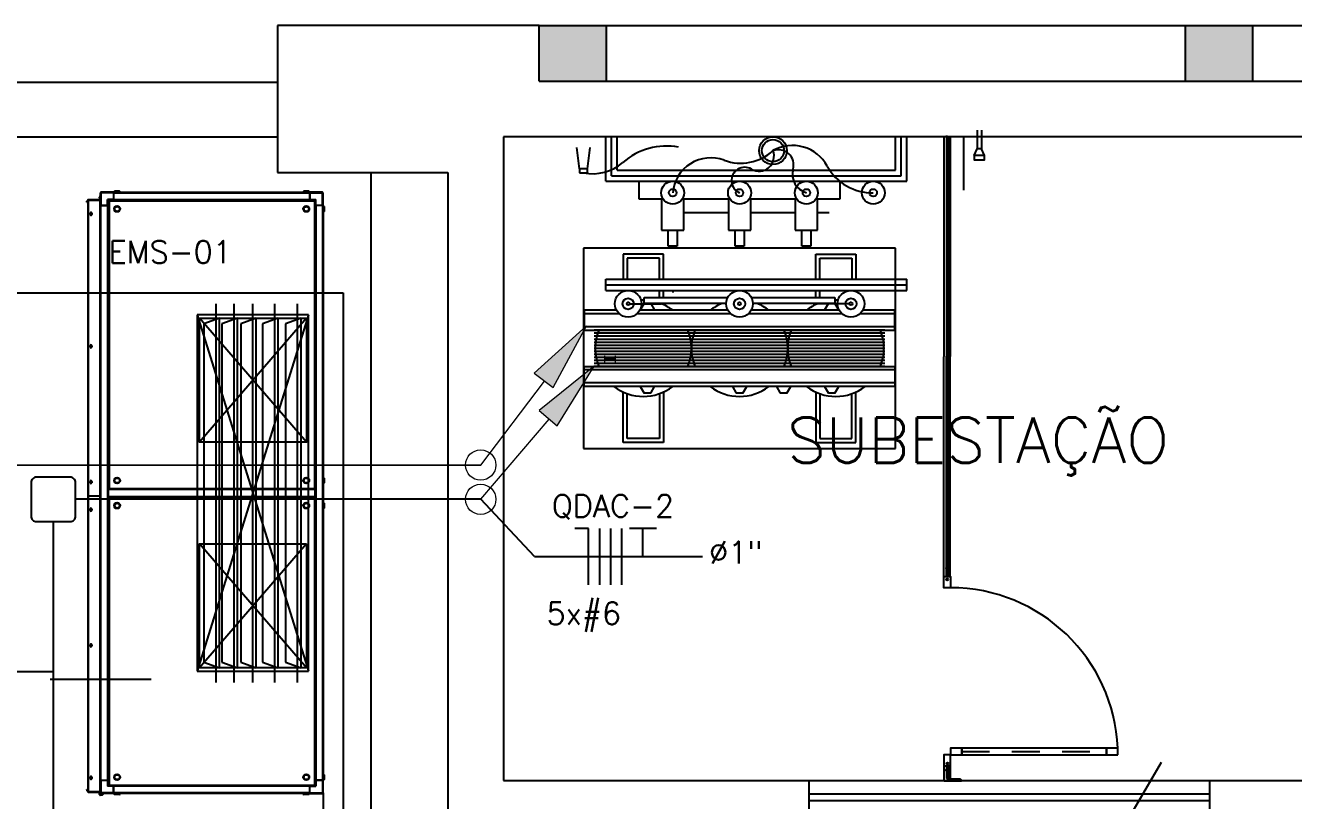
# Model space of a CAD drawing. Header units: metres. Extents: x -367 to 374, y -238 to 224.
# Drawn here: x 236.05 to 241.74, y 219.19 to 222.67 of the extents above; entities that cross this region are included whole.
import ezdxf
from ezdxf.enums import TextEntityAlignment as Align

# ---------------------------------------------------------------- set-up
doc = ezdxf.new("R2010")
doc.units = ezdxf.units.M
doc.linetypes.add('LA_BUR_ALV_R05$0$HIDDEN', pattern=[0.375, 0.25, -0.125])
for name, color, linetype in [('BASE', 253, 'Continuous'), ('EL-FIO', 3, 'Continuous'), ('ELE-ALIMENTADORES', 160, 'Continuous'), ('LA_BAU_BASES GERAIS_R00$0$ARQ-XREF-ATT', 8, 'Continuous'), ('LA_BAU_BASES GERAIS_R00$0$BASE', 253, 'Continuous'), ('LA_BAU_BASES GERAIS_R00$0$dutos', 31, 'Continuous'), ('LA_BUR_ALV_R05$0$ARQ-HAC-252', 252, 'Continuous'), ('LA_BUR_ALV_R05$0$ARQ-V02', 2, 'Continuous'), ('LA_BUR_ALV_R05$0$ARQ-V03', 3, 'Continuous')]:
    doc.layers.add(name, color=color, linetype=linetype)
doc.layers.add('ELETRODUTO QUE DESCE', color=2, linetype='Continuous', lineweight=20)
doc.styles.add('LA_BAU_BASES GERAIS_R00$0$R60-125-RS', font='romans.shx', dxfattribs={"height": 0.19})
doc.styles.add('LA_BAU_BASES GERAIS_R00$0$R80-100-RS', font='romans.shx', dxfattribs={"height": 0.203})
doc.styles.add('LA_BAU_BASES GERAIS_R00$0$ROMANS', font='romans.shx')
doc.styles.add('LA_BUR_EQP_R00$0$MONOTXT', font='monotxt', dxfattribs={"height": 0.2})
doc.styles.get("Standard").update_dxf_attribs({"font": 'romans.shx'})

# ---------------------------------------------------------------- blocks, each defined once
blk = doc.blocks.new('LA_BAU_BASES GERAIS_R00$0$LA_BAU_ALVENARIA TÉRREO_R01$0$JAN')
for p, q in [((0, -0.06), (1, -0.06)), ((0, -0.09), (1, -0.09))]:
    blk.add_line(p, q)
blk = doc.blocks.new('LA_BAU_BASES GERAIS_R00$0$LA_BAU_ALVENARIA TÉRREO_R01')
at = {"layer": 'LA_BAU_BASES GERAIS_R00$0$BASE', "linetype": 'Continuous'}
h = blk.add_hatch(color=256, dxfattribs=at)
h.dxf.hatch_style = 1
h.paths.add_polyline_path([(238.655, 222.67), (238.355, 222.67), (238.355, 222.42), (238.655, 222.42)])
h = blk.add_hatch(color=256, dxfattribs=at)
h.dxf.hatch_style = 1
h.paths.add_polyline_path([(241.555, 222.67), (241.255, 222.67), (241.255, 222.42), (241.555, 222.42)])
for p, q in [((238.355, 222.67), (237.18, 222.67)), ((237.18, 222.67), (237.18, 222.01)), ((238.355, 222.67), (238.655, 222.67)), ((238.355, 222.42), (238.355, 222.67)), ((238.655, 222.67), (244.28, 222.67)), ((238.655, 222.67), (238.655, 222.42)), ((241.255, 222.67), (241.555, 222.67)), ((241.255, 222.42), (241.255, 222.67)), ((241.555, 222.67), (241.555, 222.42)), ((235.64, 222.415), (237.18, 222.415)), ((238.355, 222.42), (244.245, 222.42)), ((232.75, 222.17), (237.18, 222.17)), ((243.795, 222.17), (238.195, 222.17)), ((238.195, 222.17), (238.195, 219.28)), ((237.18, 222.01), (237.945, 222.01)), ((237.6, 211.35), (237.6, 222.01)), ((237.945, 222.01), (237.945, 211.35)), ((240.5286, 218.2999), (241.1473, 219.3627)), ((238.195, 219.28), (239.5649, 219.28)), ((239.5649, 219.28), (241.3649, 219.28)), ((239.5649, 219.28), (239.5649, 219.13))]:
    blk.add_line(p, q, dxfattribs=at)
blk.add_lwpolyline([(241.3649, 219.13), (241.3649, 219.28), (242.695, 219.28), (242.695, 219.13)], close=True, dxfattribs=at)
at = {"layer": 'LA_BAU_BASES GERAIS_R00$0$BASE', "linetype": 'Continuous', "xscale": 1.8, "zscale": 1.8}
blk.add_blockref('LA_BAU_BASES GERAIS_R00$0$LA_BAU_ALVENARIA TÉRREO_R01$0$JAN', (239.5649, 219.28), dxfattribs=at)
blk = doc.blocks.new('LA_BAU_BASES GERAIS_R00$0$A$C5BA41825')
at = {"layer": 'LA_BAU_BASES GERAIS_R00$0$dutos', "color": 251}
for p, q in [((-30.425, 43.9425), (-30.4224, 43.9425)), ((-30.425, 43.9425), (-30.425, 43.9362)), ((-30.4224, 43.9434), (-30.4218, 43.9434)), ((-30.4224, 43.9434), (-30.4224, 43.9354)), ((-30.4208, 43.9459), (-30.4218, 43.9459)), ((-30.4218, 43.9319), (-30.4218, 43.9459)), ((-30.4208, 43.9459), (-30.3654, 43.9459)), ((-30.4208, 43.9459), (-30.4208, 41.2898)), ((-30.4199, 43.9478), (-30.3668, 43.9478)), ((-30.4199, 43.9469), (-30.4199, 43.9478)), ((-30.4199, 43.9469), (-30.3668, 43.9469)), ((-30.4193, 43.9459), (-30.4193, 41.2899)), ((-30.3695, 43.9605), (-30.3669, 43.9605)), ((-30.3695, 43.9605), (-30.3695, 43.9542)), ((-30.3695, 43.9542), (-30.3669, 43.9542)), ((-30.3693, 43.9574), (-30.3669, 43.9574)), ((-30.3669, 43.9614), (-30.3662, 43.9614)), ((-30.3669, 43.9614), (-30.3669, 43.9534)), ((-30.3669, 43.9534), (-30.3662, 43.9534)), ((-30.3668, 43.9469), (-30.3668, 43.9478)), ((-30.3668, 43.9459), (-30.3668, 41.2899)), ((-30.3653, 43.9644), (-30.3662, 43.9644)), ((-30.3662, 43.9484), (-30.3662, 43.9644)), ((-30.3653, 43.9484), (-30.3662, 43.9484)), ((-30.3053, 43.9781), (-30.3653, 43.9781)), ((-30.3653, 43.9781), (-30.3653, 43.9211)), ((-30.3053, 43.9811), (-30.3623, 43.9811)), ((-30.3623, 43.9811), (-30.3623, 43.9211)), ((-30.3053, 43.9481), (-30.3323, 43.9481)), ((-30.3293, 43.9451), (-30.3323, 43.9481)), ((-30.3323, 43.9211), (-30.3323, 43.9481)), ((-30.3053, 43.9451), (-30.3293, 43.9451)), ((-30.3293, 43.9211), (-30.3293, 43.9451)), ((-30.3278, 43.9423), (-29.4028, 43.9423)), ((-30.3278, 42.6505), (-30.3278, 43.9423)), ((-30.3262, 43.9439), (-29.4044, 43.9439)), ((-30.3262, 43.9439), (-30.3262, 42.6489)), ((-30.3053, 43.9811), (-29.4253, 43.9811)), ((-30.3053, 43.9811), (-30.3053, 43.9473)), ((-30.3053, 43.9811), (-30.3053, 43.9449)), ((-30.3053, 43.9781), (-29.4253, 43.9781)), ((-30.3053, 43.9479), (-29.4253, 43.9479)), ((-30.3053, 43.9449), (-29.4253, 43.9449)), ((-30.3053, 43.9439), (-30.3053, 43.9449)), ((-30.3008, 43.9856), (-30.3033, 43.9831)), ((-30.3008, 43.9856), (-30.3033, 43.9831)), ((-30.2763, 43.9831), (-30.3033, 43.9831)), ((-30.3033, 43.9831), (-30.2763, 43.9831)), ((-30.3033, 43.9831), (-30.3033, 43.9811)), ((-30.2788, 43.9856), (-30.3008, 43.9856)), ((-30.3008, 43.9856), (-30.2789, 43.9856)), ((-30.2764, 43.9831), (-30.2789, 43.9856)), ((-30.2788, 43.9856), (-30.2763, 43.9831)), ((-30.2763, 43.9831), (-30.2763, 43.9811)), ((-29.4518, 43.9856), (-29.4543, 43.9831)), ((-29.4518, 43.9856), (-29.4543, 43.9831)), ((-29.4273, 43.9831), (-29.4543, 43.9831)), ((-29.4543, 43.9831), (-29.4273, 43.9831)), ((-29.4543, 43.9831), (-29.4543, 43.9811)), ((-29.4298, 43.9856), (-29.4518, 43.9856)), ((-29.4518, 43.9856), (-29.4299, 43.9856)), ((-29.4274, 43.9831), (-29.4299, 43.9856)), ((-29.4298, 43.9856), (-29.4273, 43.9831)), ((-29.4273, 43.9831), (-29.4273, 43.9811)), ((-29.3683, 43.9811), (-29.4253, 43.9811)), ((-29.4253, 43.9473), (-29.4253, 43.9811)), ((-29.4253, 43.9811), (-29.4253, 43.9449)), ((-29.4253, 43.9781), (-29.3653, 43.9781)), ((-29.4253, 43.9481), (-29.3983, 43.9481)), ((-29.4253, 43.9451), (-29.4013, 43.9451)), ((-29.4253, 43.9439), (-29.4253, 43.9449)), ((-29.4044, 43.9439), (-29.4044, 42.6489)), ((-29.4028, 43.9423), (-29.4028, 42.6505)), ((-29.4013, 43.9451), (-29.3983, 43.9481)), ((-29.4013, 43.9211), (-29.4013, 43.9451)), ((-29.3983, 43.9211), (-29.3983, 43.9481)), ((-29.3683, 43.9211), (-29.3683, 43.9811)), ((-29.3653, 43.9211), (-29.3653, 43.9781)), ((-30.425, 43.9362), (-30.4224, 43.9362)), ((-30.4248, 43.9394), (-30.4224, 43.9394)), ((-30.4224, 43.9354), (-30.4218, 43.9354)), ((-30.4208, 43.9319), (-30.4218, 43.9319)), ((-30.41, 43.8807), (-30.41, 43.887)), ((-30.4074, 43.8776), (-30.4074, 43.8901)), ((-30.4037, 43.887), (-30.4037, 43.8807)), ((-30.3316, 43.9211), (-30.3653, 43.9211)), ((-30.3653, 43.9211), (-30.3291, 43.9211)), ((-30.3653, 41.3411), (-30.3653, 43.9211)), ((-30.3623, 41.3411), (-30.3623, 43.9211)), ((-30.3321, 41.3411), (-30.3321, 43.9211)), ((-30.3278, 43.9211), (-30.3291, 43.9211)), ((-30.3291, 41.3411), (-30.3291, 43.9211)), ((-29.4028, 43.9211), (-29.4015, 43.9211)), ((-29.3653, 43.9211), (-29.4015, 43.9211)), ((-29.4015, 43.9211), (-29.4015, 41.3411)), ((-29.3653, 43.9211), (-29.4004, 43.9211)), ((-29.3985, 43.9211), (-29.3985, 41.3411)), ((-29.3683, 43.9211), (-29.3683, 41.3411)), ((-29.3653, 43.9211), (-29.3653, 41.3411)), ((-29.3633, 43.9194), (-29.3653, 43.9194)), ((-29.3633, 43.8924), (-29.3653, 43.8924)), ((-29.3608, 43.9169), (-29.3633, 43.9194)), ((-29.3633, 43.9194), (-29.3633, 43.8924)), ((-29.3608, 43.8949), (-29.3633, 43.8924)), ((-29.3608, 43.9169), (-29.3608, 43.8949)), ((-31.5395, 43.5296), (-29.2753, 43.5296)), ((-29.2753, 43.5296), (-29.2753, 34.6221)), ((-29.9303, 43.4306), (-29.4303, 41.8306)), ((-29.4303, 43.4306), (-29.9303, 41.8306)), ((-29.4303, 43.4306), (-29.9303, 43.4306)), ((-29.9303, 43.4306), (-29.9303, 41.8306)), ((-29.8457, 41.7806), (-29.8457, 43.4806)), ((-29.765, 41.7806), (-29.765, 43.4806)), ((-29.6803, 41.7806), (-29.6803, 43.4806)), ((-29.5819, 41.7806), (-29.5819, 43.4806)), ((-29.4795, 41.7806), (-29.4795, 43.4806)), ((-29.4303, 41.8306), (-29.4303, 43.4306)), ((-29.4403, 43.4151), (-29.9203, 42.8591)), ((-29.4403, 42.8591), (-29.9203, 43.4151)), ((-29.8307, 43.4156), (-29.9007, 43.3906)), ((-29.9007, 43.3906), (-29.9007, 41.8706)), ((-29.8307, 41.8456), (-29.8307, 43.4156)), ((-29.75, 43.4156), (-29.82, 43.3906)), ((-29.82, 43.3906), (-29.82, 41.8706)), ((-29.75, 41.8456), (-29.75, 43.4156)), ((-29.6653, 43.4156), (-29.7353, 43.3906)), ((-29.7353, 43.3906), (-29.7353, 41.8706)), ((-29.6653, 41.8456), (-29.6653, 43.4156)), ((-29.5669, 43.4156), (-29.6369, 43.3906)), ((-29.6369, 43.3906), (-29.6369, 41.8706)), ((-29.5669, 41.8456), (-29.5669, 43.4156)), ((-29.4645, 43.4156), (-29.5345, 43.3906)), ((-29.5345, 43.3906), (-29.5345, 41.8706)), ((-29.4645, 41.8456), (-29.4645, 43.4156)), ((-30.4037, 43.2929), (-30.41, 43.2929)), ((-30.41, 43.2862), (-30.41, 43.2925)), ((-30.4037, 43.2909), (-30.41, 43.2909)), ((-30.4037, 43.2909), (-30.41, 43.2909)), ((-30.41, 43.2889), (-30.4037, 43.2889)), ((-30.4074, 43.2831), (-30.4074, 43.2956)), ((-30.4037, 43.2925), (-30.4037, 43.2862)), ((-29.3633, 42.7004), (-29.3653, 42.7004)), ((-29.3608, 42.6979), (-29.3633, 42.7004)), ((-29.3633, 42.7004), (-29.3633, 42.6734)), ((-29.3608, 42.6979), (-29.3608, 42.6759)), ((-30.41, 42.6767), (-30.41, 42.683)), ((-30.4074, 42.6736), (-30.4074, 42.6861)), ((-30.4037, 42.683), (-30.4037, 42.6767)), ((-30.3288, 42.613), (-30.3288, 42.6492)), ((-30.3262, 42.6492), (-30.3288, 42.6492)), ((-29.4018, 42.6467), (-30.3288, 42.6467)), ((-30.3278, 42.6505), (-29.4028, 42.6505)), ((-30.3273, 42.6492), (-30.3273, 42.6505)), ((-29.4044, 42.6489), (-30.3262, 42.6489)), ((-29.4018, 42.6492), (-29.4044, 42.6492)), ((-29.4034, 42.6505), (-29.4034, 42.6492)), ((-29.4018, 42.6492), (-29.4018, 42.613)), ((-29.3633, 42.6734), (-29.3653, 42.6734)), ((-29.3608, 42.6759), (-29.3633, 42.6734)), ((-30.4208, 42.6179), (-30.3653, 42.6179)), ((-30.3288, 42.6155), (-29.4018, 42.6155)), ((-30.3288, 42.613), (-29.4018, 42.613)), ((-30.3278, 41.3186), (-30.3278, 42.6104)), ((-30.3278, 42.6104), (-29.4028, 42.6104)), ((-30.3273, 42.6104), (-30.3273, 42.613)), ((-30.3262, 42.612), (-30.3262, 41.317)), ((-30.3262, 42.612), (-29.4044, 42.612)), ((-30.3245, 42.612), (-30.3245, 42.613)), ((-30.3066, 42.612), (-30.3066, 42.613)), ((-29.424, 42.613), (-29.424, 42.612)), ((-29.4062, 42.613), (-29.4062, 42.612)), ((-29.4044, 42.612), (-29.4044, 41.317)), ((-29.4034, 42.613), (-29.4034, 42.6104)), ((-29.4028, 42.6104), (-29.4028, 41.3186)), ((-29.3633, 42.5875), (-29.3653, 42.5875)), ((-29.3608, 42.585), (-29.3633, 42.5875)), ((-29.3633, 42.5875), (-29.3633, 42.5605)), ((-29.3608, 42.585), (-29.3608, 42.563)), ((-30.41, 42.5527), (-30.41, 42.559)), ((-30.4074, 42.5496), (-30.4074, 42.5621)), ((-30.4037, 42.559), (-30.4037, 42.5527)), ((-29.3633, 42.5605), (-29.3653, 42.5605)), ((-29.3608, 42.563), (-29.3633, 42.5605)), ((-29.4403, 42.4021), (-29.9203, 41.8461)), ((-29.4403, 41.8461), (-29.9203, 42.4021)), ((-30.41, 41.9432), (-30.41, 41.9495)), ((-30.404, 41.9509), (-30.4097, 41.9509)), ((-30.404, 41.9509), (-30.4097, 41.9509)), ((-30.4074, 41.9401), (-30.4074, 41.9526)), ((-30.4037, 41.9495), (-30.4037, 41.9432)), ((-30.41, 41.9489), (-30.4037, 41.9489)), ((-29.9007, 41.8706), (-29.8307, 41.8456)), ((-29.82, 41.8706), (-29.75, 41.8456)), ((-29.7353, 41.8706), (-29.6653, 41.8456)), ((-29.6369, 41.8706), (-29.5669, 41.8456)), ((-29.5345, 41.8706), (-29.4645, 41.8456)), ((-30.5905, 41.7946), (-30.1368, 41.7946)), ((-29.9303, 41.8306), (-29.4303, 41.8306)), ((-30.41, 41.3487), (-30.41, 41.355)), ((-30.4074, 41.3456), (-30.4074, 41.3581)), ((-30.4037, 41.355), (-30.4037, 41.3487)), ((-30.3653, 41.3411), (-30.3653, 41.2841)), ((-30.3653, 41.3411), (-30.3302, 41.3411)), ((-30.3653, 41.3411), (-30.3291, 41.3411)), ((-30.3623, 41.3411), (-30.3623, 41.2811)), ((-30.3323, 41.3411), (-30.3323, 41.3141)), ((-30.3293, 41.3411), (-30.3293, 41.3171)), ((-30.3278, 41.3411), (-30.3291, 41.3411)), ((-29.4028, 41.3411), (-29.4015, 41.3411)), ((-29.3653, 41.3411), (-29.4015, 41.3411)), ((-29.4013, 41.3411), (-29.4013, 41.3171)), ((-29.3991, 41.3411), (-29.3653, 41.3411)), ((-29.3983, 41.3411), (-29.3983, 41.3141)), ((-29.3683, 41.3411), (-29.3683, 41.2811)), ((-29.3633, 41.3685), (-29.3653, 41.3685)), ((-29.3633, 41.3415), (-29.3653, 41.3415)), ((-29.3653, 41.2841), (-29.3653, 41.3411)), ((-29.3608, 41.366), (-29.3633, 41.3685)), ((-29.3633, 41.3685), (-29.3633, 41.3415)), ((-29.3608, 41.344), (-29.3633, 41.3415)), ((-29.3608, 41.366), (-29.3608, 41.344)), ((-30.425, 41.2995), (-30.425, 41.2932)), ((-30.425, 41.2995), (-30.4224, 41.2995)), ((-30.425, 41.2932), (-30.4224, 41.2932)), ((-30.4248, 41.2964), (-30.4224, 41.2964)), ((-30.4224, 41.3004), (-30.4224, 41.2924)), ((-30.4224, 41.3004), (-30.4218, 41.3004)), ((-30.4224, 41.2924), (-30.4218, 41.2924)), ((-30.4218, 41.3039), (-30.4218, 41.2898)), ((-30.4208, 41.3039), (-30.4218, 41.3039)), ((-30.4208, 41.2898), (-30.4218, 41.2898)), ((-30.4208, 41.2899), (-30.3654, 41.2899)), ((-30.4199, 41.2889), (-30.4199, 41.2879)), ((-30.4199, 41.2889), (-30.3668, 41.2889)), ((-30.4199, 41.2879), (-30.3668, 41.2879)), ((-30.3695, 41.2815), (-30.3695, 41.2752)), ((-30.3695, 41.2815), (-30.3669, 41.2815)), ((-30.3695, 41.2752), (-30.3669, 41.2752)), ((-30.3693, 41.2784), (-30.3669, 41.2784)), ((-30.3669, 41.2824), (-30.3669, 41.2744)), ((-30.3669, 41.2824), (-30.3662, 41.2824)), ((-30.3669, 41.2744), (-30.3662, 41.2744)), ((-30.3668, 41.2889), (-30.3668, 41.2879)), ((-30.3662, 41.2874), (-30.3662, 41.2714)), ((-30.3653, 41.2874), (-30.3662, 41.2874)), ((-30.3653, 41.2714), (-30.3662, 41.2714)), ((-30.3053, 41.2841), (-30.3653, 41.2841)), ((-30.3653, 41.2837), (-30.3653, 41.2714)), ((-30.3653, 41.2805), (-30.3584, 41.2805)), ((-30.3653, 41.2763), (-30.3584, 41.2763)), ((-30.3053, 41.2811), (-30.3623, 41.2811)), ((-30.3584, 41.2805), (-30.3547, 41.2805)), ((-30.3584, 41.2763), (-30.3547, 41.2763)), ((-30.3582, 41.2763), (-30.3582, 41.2762)), ((-30.3538, 41.2786), (-30.358, 41.2804)), ((-30.3547, 41.2805), (-30.3536, 41.2789)), ((-30.3547, 41.2763), (-30.3536, 41.2778)), ((-30.3547, 41.2763), (-30.3536, 41.2778)), ((-30.3547, 41.2763), (-30.3547, 41.2777)), ((-30.3536, 41.2778), (-30.3536, 41.2778)), ((-30.3532, 41.2784), (-30.3535, 41.2783)), ((-30.3293, 41.3171), (-30.3323, 41.3141)), ((-30.3053, 41.3141), (-30.3323, 41.3141)), ((-30.3262, 41.3171), (-30.3293, 41.3171)), ((-30.3278, 41.3186), (-29.4028, 41.3186)), ((-29.4044, 41.317), (-30.3262, 41.317)), ((-30.3053, 41.2811), (-30.3053, 41.317)), ((-30.3053, 41.3148), (-30.3053, 41.2811)), ((-29.4253, 41.3142), (-30.3053, 41.3142)), ((-29.4253, 41.2841), (-30.3053, 41.2841)), ((-29.4253, 41.2811), (-30.3053, 41.2811)), ((-30.3033, 41.2791), (-30.3033, 41.2811)), ((-30.3033, 41.2791), (-30.3008, 41.2766)), ((-30.3008, 41.2766), (-30.3033, 41.2791)), ((-30.2763, 41.2791), (-30.3033, 41.2791)), ((-30.3033, 41.2791), (-30.2763, 41.2791)), ((-30.2789, 41.2766), (-30.3008, 41.2766)), ((-30.2788, 41.2766), (-30.3008, 41.2766)), ((-30.2789, 41.2766), (-30.2764, 41.2791)), ((-30.2788, 41.2766), (-30.2763, 41.2791)), ((-30.2763, 41.2791), (-30.2763, 41.2811)), ((-29.4543, 41.2791), (-29.4543, 41.2811)), ((-29.4543, 41.2791), (-29.4518, 41.2766)), ((-29.4518, 41.2766), (-29.4543, 41.2791)), ((-29.4273, 41.2791), (-29.4543, 41.2791)), ((-29.4543, 41.2791), (-29.4273, 41.2791)), ((-29.4299, 41.2766), (-29.4518, 41.2766)), ((-29.4298, 41.2766), (-29.4518, 41.2766)), ((-29.4299, 41.2766), (-29.4274, 41.2791)), ((-29.4298, 41.2766), (-29.4273, 41.2791)), ((-29.4273, 41.2791), (-29.4273, 41.2811)), ((-29.4253, 41.2811), (-29.4253, 41.317)), ((-29.4253, 41.2811), (-29.4253, 41.3148)), ((-29.4253, 41.3141), (-29.3983, 41.3141)), ((-29.4253, 41.2841), (-29.3653, 41.2841)), ((-29.4253, 41.2811), (-29.3683, 41.2811)), ((-29.4044, 41.3171), (-29.4013, 41.3171)), ((-29.4013, 41.3171), (-29.3983, 41.3141)), ((-29.3653, 41.2841), (-29.3653, 37.3781))]:
    blk.add_line(p, q, dxfattribs=at)
for points in [[(-30.425, 43.9416), (-30.425, 43.9419), (-30.4249, 43.9422), (-30.4248, 43.9425)], [(-30.3695, 43.9596), (-30.3694, 43.9599), (-30.3693, 43.9602), (-30.3693, 43.9605)], [(-30.3693, 43.9574), (-30.3693, 43.9577), (-30.3694, 43.958), (-30.3695, 43.9582)], [(-30.3695, 43.9565), (-30.3694, 43.9568), (-30.3693, 43.9571), (-30.3693, 43.9574)], [(-30.3693, 43.9542), (-30.3693, 43.9545), (-30.3694, 43.9548), (-30.3695, 43.9551)], [(-30.4248, 43.9394), (-30.4249, 43.9397), (-30.425, 43.94), (-30.425, 43.9402)], [(-30.425, 43.9385), (-30.425, 43.9388), (-30.4249, 43.9391), (-30.4248, 43.9394)], [(-30.4248, 43.9362), (-30.4249, 43.9365), (-30.425, 43.9368), (-30.425, 43.9371)], [(-30.425, 41.2986), (-30.425, 41.2989), (-30.4249, 41.2992), (-30.4248, 41.2995)], [(-30.4248, 41.2964), (-30.4249, 41.2967), (-30.425, 41.297), (-30.425, 41.2972)], [(-30.425, 41.2955), (-30.425, 41.2958), (-30.4249, 41.2961), (-30.4248, 41.2964)], [(-30.4248, 41.2932), (-30.4249, 41.2935), (-30.425, 41.2938), (-30.425, 41.2941)], [(-30.3695, 41.2806), (-30.3694, 41.2809), (-30.3693, 41.2812), (-30.3693, 41.2815)], [(-30.3693, 41.2784), (-30.3693, 41.2787), (-30.3694, 41.279), (-30.3695, 41.2792)], [(-30.3695, 41.2775), (-30.3694, 41.2778), (-30.3693, 41.2781), (-30.3693, 41.2784)], [(-30.3693, 41.2752), (-30.3693, 41.2755), (-30.3694, 41.2758), (-30.3695, 41.2761)], [(-30.3584, 41.2805), (-30.3585, 41.2805), (-30.3586, 41.2804), (-30.3586, 41.2804), (-30.3586, 41.2803), (-30.3586, 41.2803), (-30.3586, 41.2802), (-30.3585, 41.2801), (-30.3584, 41.2799), (-30.3583, 41.2798), (-30.3581, 41.2797), (-30.3579, 41.2795), (-30.3577, 41.2794), (-30.3575, 41.2792), (-30.3572, 41.279), (-30.3568, 41.2788), (-30.3565, 41.2786), (-30.3561, 41.2784)], [(-30.358, 41.2804), (-30.3581, 41.2804), (-30.3583, 41.2804), (-30.3584, 41.2804), (-30.3584, 41.2803), (-30.3585, 41.2803), (-30.3585, 41.2802), (-30.3584, 41.2802), (-30.3583, 41.2801), (-30.3582, 41.28), (-30.3581, 41.2799), (-30.358, 41.2798), (-30.3578, 41.2797), (-30.3575, 41.2796), (-30.3573, 41.2794), (-30.357, 41.2793), (-30.3567, 41.2791), (-30.3563, 41.279), (-30.3559, 41.2788)], [(-30.3584, 41.2805), (-30.3582, 41.2805), (-30.3581, 41.2804), (-30.358, 41.2804)], [(-30.3561, 41.2784), (-30.3557, 41.2781), (-30.3552, 41.2779), (-30.3547, 41.2777)], [(-30.3559, 41.2788), (-30.3555, 41.2786), (-30.3552, 41.2785), (-30.3548, 41.2783)], [(-30.3548, 41.2783), (-30.3547, 41.2784), (-30.3544, 41.2784)], [(-30.3547, 41.2778), (-30.3547, 41.278), (-30.3547, 41.2781), (-30.3547, 41.2782), (-30.3548, 41.2783), (-30.3548, 41.2783)], [(-30.3547, 41.2778), (-30.3546, 41.2778), (-30.3544, 41.2778), (-30.3543, 41.2778), (-30.3542, 41.2779), (-30.3541, 41.2779), (-30.354, 41.2779), (-30.3539, 41.2778), (-30.3538, 41.2778), (-30.3537, 41.2778), (-30.3536, 41.2778), (-30.3536, 41.2778)], [(-30.3547, 41.2778), (-30.3547, 41.2778), (-30.3547, 41.2777), (-30.3547, 41.2777)], [(-30.3544, 41.2784), (-30.3543, 41.2784), (-30.3542, 41.2784), (-30.3541, 41.2784), (-30.354, 41.2784), (-30.354, 41.2785), (-30.3539, 41.2785), (-30.3538, 41.2785), (-30.3538, 41.2785), (-30.3538, 41.2785), (-30.3538, 41.2786), (-30.3538, 41.2786)], [(-30.3538, 41.2786), (-30.3537, 41.2785), (-30.3536, 41.2785), (-30.3535, 41.2784)], [(-30.3536, 41.2789), (-30.3535, 41.2788), (-30.3535, 41.2787), (-30.3535, 41.2786), (-30.3535, 41.2785), (-30.3535, 41.2784)], [(-30.3535, 41.2784), (-30.3535, 41.2783), (-30.3535, 41.2781), (-30.3535, 41.278), (-30.3535, 41.2779), (-30.3536, 41.2778)]]:
    blk.add_lwpolyline(points, dxfattribs=at)
for points in [[(-29.4403, 43.4151), (-29.4403, 42.8591), (-29.9203, 42.8591), (-29.9203, 43.4151)], [(-29.4403, 42.4021), (-29.4403, 41.8461), (-29.9203, 41.8461), (-29.9203, 42.4021)]]:
    blk.add_lwpolyline(points, close=True, dxfattribs=at)
for centre, radius in [((-30.2898, 43.9059), 0.0135), ((-30.2898, 43.9059), 0.011), ((-29.4408, 43.9059), 0.0135), ((-29.4408, 43.9059), 0.011), ((-30.2898, 42.6869), 0.0135), ((-30.2898, 42.6869), 0.011), ((-29.4408, 42.6869), 0.0135), ((-29.4408, 42.6869), 0.011), ((-30.2898, 42.574), 0.0135), ((-30.2898, 42.574), 0.011), ((-29.4408, 42.574), 0.0135), ((-29.4408, 42.574), 0.011), ((-30.2898, 41.355), 0.0135), ((-30.2898, 41.355), 0.011), ((-29.4408, 41.355), 0.0135), ((-29.4408, 41.355), 0.011)]:
    blk.add_circle(centre, radius, dxfattribs=at)
for centre, radius, start, end in [((-30.4199, 43.9459), 0.0019, 90, 180), ((-30.4199, 43.9459), 0.00095, 90, 180), ((-30.3668, 43.9484), 0.00055, 270, 0), ((-30.3668, 43.9484), 0.0015, 270, 347.6568), ((-30.3623, 43.9781), 0.003, 90, 180), ((-29.3683, 43.9781), 0.003, 0, 90), ((-30.4068, 43.887), 0.00315, 0, 180), ((-30.4068, 43.8807), 0.00315, 180, 0), ((-30.4068, 43.2925), 0.00315, 0, 180), ((-30.4068, 43.2862), 0.00315, 180, 0), ((-30.4068, 42.683), 0.00315, 0, 180), ((-30.4068, 42.6767), 0.00315, 180, 0), ((-30.4068, 42.559), 0.00315, 0, 180), ((-30.4068, 42.5527), 0.00315, 180, 0), ((-30.4068, 41.9495), 0.00315, 0, 180), ((-30.4068, 41.9432), 0.00315, 180, 0), ((-30.4068, 41.355), 0.00315, 0, 180), ((-30.4068, 41.3487), 0.00315, 180, 0), ((-30.4199, 41.2898), 0.0019, 180, 270), ((-30.4199, 41.2898), 0.00095, 180, 270), ((-30.3668, 41.2874), 0.0015, 12.3432, 90), ((-30.3668, 41.2874), 0.00055, 0, 90), ((-30.3623, 41.2841), 0.003, 180, 270), ((-30.3623, 41.2841), 0.003, 187.4011, 270), ((-29.3683, 41.2841), 0.003, 270, 0)]:
    blk.add_arc(centre, radius, start, end, dxfattribs=at)
at = {"layer": 'LA_BAU_BASES GERAIS_R00$0$dutos', "color": 251, "style": 'LA_BAU_BASES GERAIS_R00$0$ROMANS'}
blk.add_text('EMS-01', height=0.1, dxfattribs=at).set_placement((-30.3278, 43.6629))
blk = doc.blocks.new('LA_BAU_BASES GERAIS_R00')
at = {"layer": 'LA_BAU_BASES GERAIS_R00$0$ARQ-XREF-ATT'}
blk.add_blockref('LA_BAU_BASES GERAIS_R00$0$A$C5BA41825', (266.75, 177.94), dxfattribs=at)
at = {"layer": 'LA_BAU_BASES GERAIS_R00$0$BASE'}
blk.add_blockref('LA_BAU_BASES GERAIS_R00$0$LA_BAU_ALVENARIA TÉRREO_R01', (0, 0), dxfattribs=at)
at = {"layer": 'LA_BAU_BASES GERAIS_R00$0$BASE', "insert": (239.467, 220.9095), "char_height": 0.203, "width": 2.644522, "attachment_point": 1, "style": 'LA_BAU_BASES GERAIS_R00$0$R80-100-RS'}
blk.add_mtext('SUBESTAÇÃO', dxfattribs=at)
at = {"layer": 'LA_BAU_BASES GERAIS_R00$0$BASE', "style": 'LA_BAU_BASES GERAIS_R00$0$R60-125-RS'}
for p in [(242.7816, 218.9192), (358.6366, 192.9642)]:
    blk.add_attdef('S', text='', height=0.19, rotation=90, dxfattribs=at).set_placement(p, align=Align.MIDDLE_CENTER)
at = {"layer": 'LA_BAU_BASES GERAIS_R00$0$BASE', "style": 'LA_BAU_BASES GERAIS_R00$0$R80-100-RS'}
blk.add_attdef('ACESSO', text='', height=0.203, dxfattribs=at).set_placement((365.9223, 191.9868), align=Align.TOP_CENTER)
at = {"layer": 'LA_BAU_BASES GERAIS_R00$0$BASE', "style": 'LA_BAU_BASES GERAIS_R00$0$R60-125-RS'}
blk.add_attdef('S', text='', height=0.19, dxfattribs=at).set_placement((266.1142, 180.9134), align=Align.MIDDLE_CENTER)

msp = doc.modelspace()

# ---------------------------------------------------------------- hatches: boundary and pattern name
at = {"layer": 'ELETRODUTO QUE DESCE'}
for points in [[(238.3317, 221.109), (238.4167, 221.0444), (238.5669, 221.3209)], [(238.3545, 220.941), (238.4358, 220.8717), (238.6012, 221.1394)]]:
    msp.add_hatch(color=4, dxfattribs=at).paths.add_polyline_path(points)

# ---------------------------------------------------------------- linework, layer by layer
at = {"layer": 'BASE'}
for p, q in [((238.6537, 221.97), (238.6537, 222.17)), ((238.6787, 221.995), (238.6787, 222.17)), ((238.7037, 222.02), (238.7037, 222.17)), ((239.9537, 222.02), (239.9537, 222.17)), ((239.9787, 221.995), (239.9787, 222.17)), ((240.0037, 221.97), (240.0037, 222.17)), ((240.2594, 222.17), (240.2594, 221.9294)), ((240.3194, 222.2), (240.3194, 222.116)), ((240.3194, 222.2), (240.3194, 222.116)), ((240.3394, 222.2), (240.3394, 222.116)), ((240.3394, 222.2), (240.3394, 222.116)), ((238.5357, 222.026), (238.5237, 222.122)), ((238.5717, 222.026), (238.5837, 222.122)), ((240.3065, 222.0865), (240.3194, 222.116)), ((240.3065, 222.0865), (240.3194, 222.116)), ((240.3394, 222.116), (240.3194, 222.116)), ((240.3394, 222.116), (240.3194, 222.116)), ((240.3524, 222.0865), (240.3394, 222.116)), ((240.3524, 222.0865), (240.3394, 222.116)), ((240.3524, 222.0865), (240.3065, 222.0865)), ((240.3065, 222.0865), (240.3065, 222.0665)), ((240.3065, 222.0665), (240.3524, 222.0665)), ((240.3524, 222.0665), (240.3524, 222.0865)), ((238.5717, 222.026), (238.5357, 222.026)), ((238.5357, 222.026), (238.5357, 222.008)), ((238.5357, 222.008), (238.5717, 222.008)), ((238.5717, 222.008), (238.5717, 222.026)), ((238.6787, 221.995), (239.9787, 221.995)), ((238.7037, 222.02), (239.9537, 222.02)), ((238.6537, 221.97), (240.0037, 221.97)), ((238.8037, 221.97), (239.7037, 221.97)), ((238.8037, 221.89), (238.8037, 221.97)), ((239.7037, 221.97), (239.7037, 221.89)), ((238.9108, 221.89), (238.8037, 221.89)), ((238.9037, 221.89), (238.9037, 221.75)), ((239.2108, 221.89), (238.9966, 221.89)), ((239.0037, 221.75), (239.0037, 221.89)), ((239.2037, 221.89), (239.2037, 221.75)), ((239.5108, 221.89), (239.2966, 221.89)), ((239.3037, 221.75), (239.3037, 221.89)), ((239.5037, 221.89), (239.5037, 221.75)), ((239.7037, 221.89), (239.5966, 221.89)), ((239.6037, 221.75), (239.6037, 221.89)), ((239.0037, 221.8294), (239.2037, 221.8294)), ((239.3037, 221.8294), (239.5037, 221.8294)), ((239.6037, 221.8294), (239.6553, 221.8294)), ((238.9037, 221.75), (239.0037, 221.75)), ((238.9337, 221.6793), (238.9337, 221.75)), ((238.9737, 221.75), (238.9737, 221.6793)), ((239.2037, 221.75), (239.3037, 221.75)), ((239.2337, 221.6793), (239.2337, 221.75)), ((239.2737, 221.75), (239.2737, 221.6793)), ((239.5037, 221.75), (239.6037, 221.75)), ((239.5337, 221.6793), (239.5337, 221.75)), ((239.5737, 221.75), (239.5737, 221.6793)), ((239.9537, 221.67), (238.5537, 221.67)), ((238.5537, 221.67), (238.5537, 220.77)), ((238.9737, 221.6793), (238.9337, 221.6793)), ((239.2737, 221.6793), (239.2337, 221.6793)), ((239.5737, 221.6793), (239.5337, 221.6793)), ((239.9537, 220.77), (239.9537, 221.67)), ((238.9117, 221.643), (238.7317, 221.643)), ((238.7317, 221.643), (238.7317, 221.53)), ((238.8937, 221.625), (238.7497, 221.625)), ((238.7497, 221.625), (238.7497, 221.53)), ((238.8937, 221.53), (238.8937, 221.625)), ((238.9117, 221.53), (238.9117, 221.643)), ((239.5957, 221.53), (239.5957, 221.643)), ((239.5957, 221.643), (239.7757, 221.643)), ((239.6137, 221.625), (239.7577, 221.625)), ((239.6137, 221.53), (239.6137, 221.625)), ((239.7577, 221.625), (239.7577, 221.53)), ((239.7757, 221.643), (239.7757, 221.53)), ((238.6537, 221.53), (240.0037, 221.53)), ((238.6537, 221.48), (238.6537, 221.53)), ((240.0037, 221.48), (240.0037, 221.53)), ((238.6537, 221.505), (240.0037, 221.505)), ((238.6537, 221.48), (240.0037, 221.48)), ((238.7317, 221.48), (238.7317, 221.4758)), ((238.7497, 221.48), (238.7497, 221.4799)), ((238.7811, 221.4734), (238.7828, 221.48)), ((238.8937, 221.4482), (238.8937, 221.48)), ((238.9117, 221.4482), (238.9117, 221.48)), ((238.9537, 221.48), (238.9537, 221.47)), ((239.5957, 221.4482), (239.5957, 221.48)), ((239.6137, 221.4482), (239.6137, 221.48)), ((239.7577, 221.48), (239.7577, 221.4799)), ((239.7757, 221.48), (239.7757, 221.4758)), ((238.7605, 221.42), (238.9037, 221.42)), ((238.8081, 221.391), (238.8256, 221.4212)), ((238.8256, 221.4212), (238.8256, 221.4482)), ((238.8256, 221.4482), (239.2008, 221.4482)), ((238.855, 221.4212), (238.8256, 221.4212)), ((239.1937, 221.4212), (238.8256, 221.4212)), ((238.855, 221.4212), (238.8724, 221.391)), ((238.9117, 221.4164), (238.9117, 221.4212)), ((239.3067, 221.4482), (239.6819, 221.4482)), ((239.6819, 221.4212), (239.3137, 221.4212)), ((239.5957, 221.4164), (239.5957, 221.4212)), ((239.7469, 221.42), (239.6037, 221.42)), ((239.635, 221.391), (239.6524, 221.4212)), ((239.6819, 221.4212), (239.6524, 221.4212)), ((239.6819, 221.4482), (239.6819, 221.4212)), ((239.6819, 221.4212), (239.6993, 221.391)), ((238.7012, 221.391), (238.5562, 221.391)), ((238.5562, 221.391), (238.5562, 221.301)), ((238.7136, 221.3754), (238.5562, 221.3754)), ((239.2136, 221.3754), (238.7939, 221.3754)), ((239.2012, 221.391), (238.8062, 221.391)), ((238.8724, 221.391), (238.8081, 221.391)), ((239.7136, 221.3754), (239.2939, 221.3754)), ((239.7012, 221.391), (239.3062, 221.391)), ((239.6993, 221.391), (239.635, 221.391)), ((239.9512, 221.3754), (239.7939, 221.3754)), ((239.9512, 221.391), (239.8062, 221.391)), ((239.9512, 221.301), (239.9512, 221.391)), ((239.9512, 221.3166), (238.5562, 221.3166)), ((238.5562, 221.301), (239.9512, 221.301)), ((239.9062, 221.301), (238.6012, 221.301)), ((239.9062, 221.2875), (238.6012, 221.2875)), ((239.9062, 221.274), (238.6012, 221.274)), ((239.9062, 221.2605), (238.6012, 221.2605)), ((239.9062, 221.247), (238.6012, 221.247)), ((239.9062, 221.2335), (238.6012, 221.2335)), ((239.9062, 221.22), (238.6012, 221.22)), ((239.9062, 221.2065), (238.6012, 221.2065)), ((239.9062, 221.193), (238.6012, 221.193)), ((238.5562, 221.049), (238.5562, 221.139)), ((238.5562, 221.139), (239.9512, 221.139)), ((239.9062, 221.1795), (238.6012, 221.1795)), ((239.9062, 221.166), (238.6012, 221.166)), ((239.9062, 221.1525), (238.6012, 221.1525)), ((239.9062, 221.139), (238.6012, 221.139)), ((239.9512, 221.139), (239.9512, 221.049)), ((239.9512, 221.1234), (238.5562, 221.1234)), ((239.9512, 221.0646), (238.5562, 221.0646)), ((239.9512, 221.049), (238.5562, 221.049)), ((238.7317, 220.797), (238.7317, 221.0236)), ((238.8081, 221.049), (238.8256, 221.0188)), ((238.8724, 221.049), (238.8081, 221.049)), ((238.855, 221.0188), (238.8256, 221.0188)), ((238.855, 221.0188), (238.8724, 221.049)), ((238.9117, 221.0236), (238.9117, 220.797)), ((239.2216, 221.049), (239.239, 221.0188)), ((239.2859, 221.049), (239.2216, 221.049)), ((239.2684, 221.0188), (239.239, 221.0188)), ((239.2684, 221.0188), (239.2859, 221.049)), ((239.4833, 221.049), (239.419, 221.049)), ((239.419, 221.049), (239.4364, 221.0188)), ((239.4659, 221.0188), (239.4364, 221.0188)), ((239.4659, 221.0188), (239.4833, 221.049)), ((239.5957, 221.0236), (239.5957, 220.797)), ((239.635, 221.049), (239.6524, 221.0188)), ((239.6993, 221.049), (239.635, 221.049)), ((239.6819, 221.0188), (239.6524, 221.0188)), ((239.6819, 221.0188), (239.6993, 221.049)), ((239.7757, 220.797), (239.7757, 221.0236)), ((238.7497, 220.815), (238.7497, 221.0164)), ((238.8937, 221.0164), (238.8937, 220.815)), ((239.6137, 221.0164), (239.6137, 220.815)), ((239.7577, 220.815), (239.7577, 221.0164)), ((238.9117, 220.797), (238.7317, 220.797)), ((238.8937, 220.815), (238.7497, 220.815)), ((239.5957, 220.797), (239.7757, 220.797)), ((239.6137, 220.815), (239.7577, 220.815)), ((238.5537, 220.77), (239.9537, 220.77))]:
    msp.add_line(p, q, dxfattribs=at)
at = {"layer": 'BASE', "linetype": 'LA_BUR_ALV_R05$0$HIDDEN', "ltscale": 0.5}
msp.add_line((240.2509, 219.4104), (240.9009, 219.4104), dxfattribs=at)
at = {"layer": 'BASE'}
for points in [[(240.3524, 222.0865), (240.3065, 222.0865), (240.3065, 222.0665), (240.3524, 222.0665)], [(240.1709, 220.1954), (240.2009, 220.1954), (240.2009, 220.1454), (240.1709, 220.1454)], [(240.2509, 219.3954), (240.2509, 219.4254), (240.2009, 219.4254), (240.2009, 219.3954)], [(240.9009, 219.3954), (240.9009, 219.4254), (240.2509, 219.4254), (240.2509, 219.3954)], [(240.9509, 219.3954), (240.9509, 219.4254), (240.9009, 219.4254), (240.9009, 219.3954)], [(240.1709, 219.3454), (240.2009, 219.3454), (240.2009, 219.3954), (240.1709, 219.3954)]]:
    msp.add_lwpolyline(points, close=True, dxfattribs=at)
for centre, radius in [((239.4037, 222.1075), 0.0625), ((239.4037, 222.1075), 0.05), ((238.9537, 221.9185), 0.0515), ((238.9537, 221.9185), 0.0167), ((239.2537, 221.9185), 0.0515), ((239.2537, 221.9185), 0.0167), ((239.5537, 221.9185), 0.0515), ((239.5537, 221.9185), 0.0167), ((239.8537, 221.9185), 0.0515), ((239.8537, 221.9185), 0.0167), ((238.7537, 221.42), 0.06), ((239.2537, 221.42), 0.06), ((239.7537, 221.42), 0.06), ((238.7537, 221.42), 0.025), ((238.7537, 221.42), 0.0068), ((239.2537, 221.42), 0.025), ((239.2537, 221.42), 0.0068), ((239.7537, 221.42), 0.025), ((239.7537, 221.42), 0.0068)]:
    msp.add_circle(centre, radius, dxfattribs=at)
for centre, radius, start, end in [((238.9246, 221.8344), 0.2939, 79.2086, 131.4914), ((239.2592, 222.265), 0.2138, 249.6311, 312.5448), ((239.3413, 222.0824), 0.0672, 239.3807, 21.9), ((239.4913, 221.9527), 0.1779, 28.6284, 119.4997), ((239.4276, 222.0429), 0.0688, 344.5287, 110.3015), ((238.5955, 222.2064), 0.2027, 258.0998, 311.4914), ((239.1249, 221.9035), 0.1719, 69.6311, 174.9803), ((239.2768, 221.9734), 0.0595, 59.3807, 247.1894), ((239.5771, 222.0016), 0.0863, 164.5287, 254.2707), ((239.8488, 222.1478), 0.2294, 208.6284, 271.2412), ((238.8217, 221.22), 0.216, 88.9762, 92.6821), ((238.8217, 221.22), 0.216, 52.3415, 68.6623), ((239.2537, 221.22), 0.216, 111.3377, 127.6585), ((239.2537, 221.22), 0.216, 52.3415, 68.6623), ((239.6857, 221.22), 0.216, 111.3377, 127.6585), ((239.6857, 221.22), 0.216, 87.3179, 91.0238), ((238.8217, 221.22), 0.216, 124.8739, 127.6585), ((239.6857, 221.22), 0.216, 52.3415, 55.1261), ((238.8217, 221.22), 0.216, 157.9757, 202.0243), ((238.8217, 221.22), 0.216, 337.9757, 22.0243), ((239.2537, 221.22), 0.216, 157.9757, 202.0243), ((239.2537, 221.22), 0.216, 337.9757, 22.0243), ((239.6857, 221.22), 0.216, 157.9757, 202.0243), ((239.6857, 221.22), 0.216, 337.9757, 22.0243), ((238.8217, 221.22), 0.216, 232.3415, 307.6585), ((239.2537, 221.22), 0.216, 232.3415, 307.6585), ((239.6857, 221.22), 0.216, 232.3415, 307.6585), ((240.2004, 219.3944), 0.7511, 2.3713, 89.9669)]:
    msp.add_arc(centre, radius, start, end, dxfattribs=at)
at = {"layer": 'EL-FIO', "color": 160}
for p, q in [((238.0919, 220.6962), (234.5451, 220.6937)), ((238.0919, 220.5423), (236.2739, 220.5423)), ((236.1739, 220.442), (236.1739, 200.9573))]:
    msp.add_line(p, q, dxfattribs=at)
msp.add_lwpolyline([(236.0989, 220.442), (236.2489, 220.442, 0.414214), (236.2739, 220.467), (236.2739, 220.617, 0.414214), (236.2489, 220.642), (236.0989, 220.642, 0.414214), (236.0739, 220.617), (236.0739, 220.467, 0.414214)], format="xyb", close=True, dxfattribs=at)
at = {"layer": 'ELE-ALIMENTADORES', "color": 2}
for p, q in [((238.3333, 220.2853), (238.0919, 220.5423)), ((238.3333, 220.2853), (239.0878, 220.2853)), ((235.4193, 219.769), (236.1739, 219.769))]:
    msp.add_line(p, q, dxfattribs=at)
at = {"layer": 'ELE-ALIMENTADORES', "color": 20, "linetype": 'Continuous'}
for p, q in [((238.5759, 220.412), (238.5149, 220.412)), ((238.8811, 220.412), (238.7591, 220.412)), ((238.8201, 220.2853), (238.8201, 220.412))]:
    msp.add_line(p, q, dxfattribs=at)
at = {"layer": 'ELE-ALIMENTADORES', "color": 20}
for p, q in [((238.5759, 220.1587), (238.5759, 220.412)), ((238.6259, 220.1587), (238.6259, 220.412)), ((238.6758, 220.1587), (238.6758, 220.412)), ((238.7258, 220.1587), (238.7258, 220.412))]:
    msp.add_line(p, q, dxfattribs=at)
at = {"layer": 'ELETRODUTO QUE DESCE', "color": 4}
for p, q in [((238.5669, 221.3209), (238.3317, 221.109)), ((238.4167, 221.0444), (238.5669, 221.3209)), ((238.6012, 221.1394), (238.3545, 220.941)), ((238.4358, 220.8717), (238.6012, 221.1394)), ((238.3317, 221.109), (238.4167, 221.0444)), ((238.0919, 220.6962), (238.3787, 221.0733)), ((238.3545, 220.941), (238.4358, 220.8717)), ((238.0919, 220.5423), (238.3994, 220.9027))]:
    msp.add_line(p, q, dxfattribs=at)
at = {"layer": 'ELETRODUTO QUE DESCE', "color": 170}
for centre in [(238.0919, 220.6962), (238.0919, 220.5423)]:
    msp.add_circle(centre, 0.0681, dxfattribs=at)
at = {"layer": 'LA_BUR_ALV_R05$0$ARQ-HAC-252'}
for p, q in [((240.1709, 220.1954), (240.1725, 222.17)), ((240.1819, 222.176), (240.1803, 220.1954)), ((240.1898, 220.1954), (240.1915, 222.17)), ((240.1992, 220.1954), (240.2009, 222.17))]:
    msp.add_line(p, q, dxfattribs=at)
at = {"layer": 'LA_BUR_ALV_R05$0$ARQ-HAC-252', "color": 8}
for p, q in [((240.1725, 219.3276), (240.1725, 219.3454)), ((240.1819, 219.3454), (240.1819, 219.3216)), ((240.1915, 219.3226), (240.1915, 219.3454)), ((240.2009, 219.3276), (240.2009, 219.3454))]:
    msp.add_line(p, q, dxfattribs=at)
at = {"layer": 'LA_BUR_ALV_R05$0$ARQ-HAC-252'}
for centre in [(240.1851, 220.2326), (240.1851, 220.1827)]:
    msp.add_circle(centre, 0.00447, dxfattribs=at)
at = {"layer": 'LA_BUR_ALV_R05$0$ARQ-V02', "color": 8}
msp.add_circle((240.1868, 219.3568), 0.00447, dxfattribs=at)
at = {"layer": 'LA_BUR_ALV_R05$0$ARQ-V03', "color": 8}
for p, q in [((240.1915, 219.287), (240.1915, 219.3276)), ((240.1915, 219.3276), (240.2009, 219.3276)), ((240.2009, 219.287), (240.2009, 219.3276))]:
    msp.add_line(p, q, dxfattribs=at)
msp.add_lwpolyline([(240.1725, 219.2776), (240.1725, 219.3276), (240.1759, 219.3276, -0.414214), (240.1819, 219.3216), (240.1819, 219.293, 0.414214), (240.1879, 219.287), (240.2427, 219.287, -0.414214), (240.2487, 219.281), (240.2487, 219.2776)], format="xyb", close=True, dxfattribs=at)

# ---------------------------------------------------------------- block references
at = {"layer": 'ELE-ALIMENTADORES', "color": 2}
msp.add_blockref('LA_BAU_BASES GERAIS_R00', (0, 0), dxfattribs=at)

# ---------------------------------------------------------------- texts
at = {"layer": 'BASE', "style": 'LA_BUR_EQP_R00$0$MONOTXT'}
msp.add_text('I', height=0.0538, rotation=90, dxfattribs=at).set_placement((238.6996, 221.1719), align=Align.CENTER)
at = {"layer": 'ELE-ALIMENTADORES', "color": 20}
for s, p in [('QDAC-2', (238.4112, 220.4627)), ('%%C1"', (239.117, 220.2537)), ('5x#6', (238.3875, 219.9805))]:
    msp.add_text(s, height=0.1, dxfattribs=at).set_placement(p)

doc.saveas('drawing.dxf')
